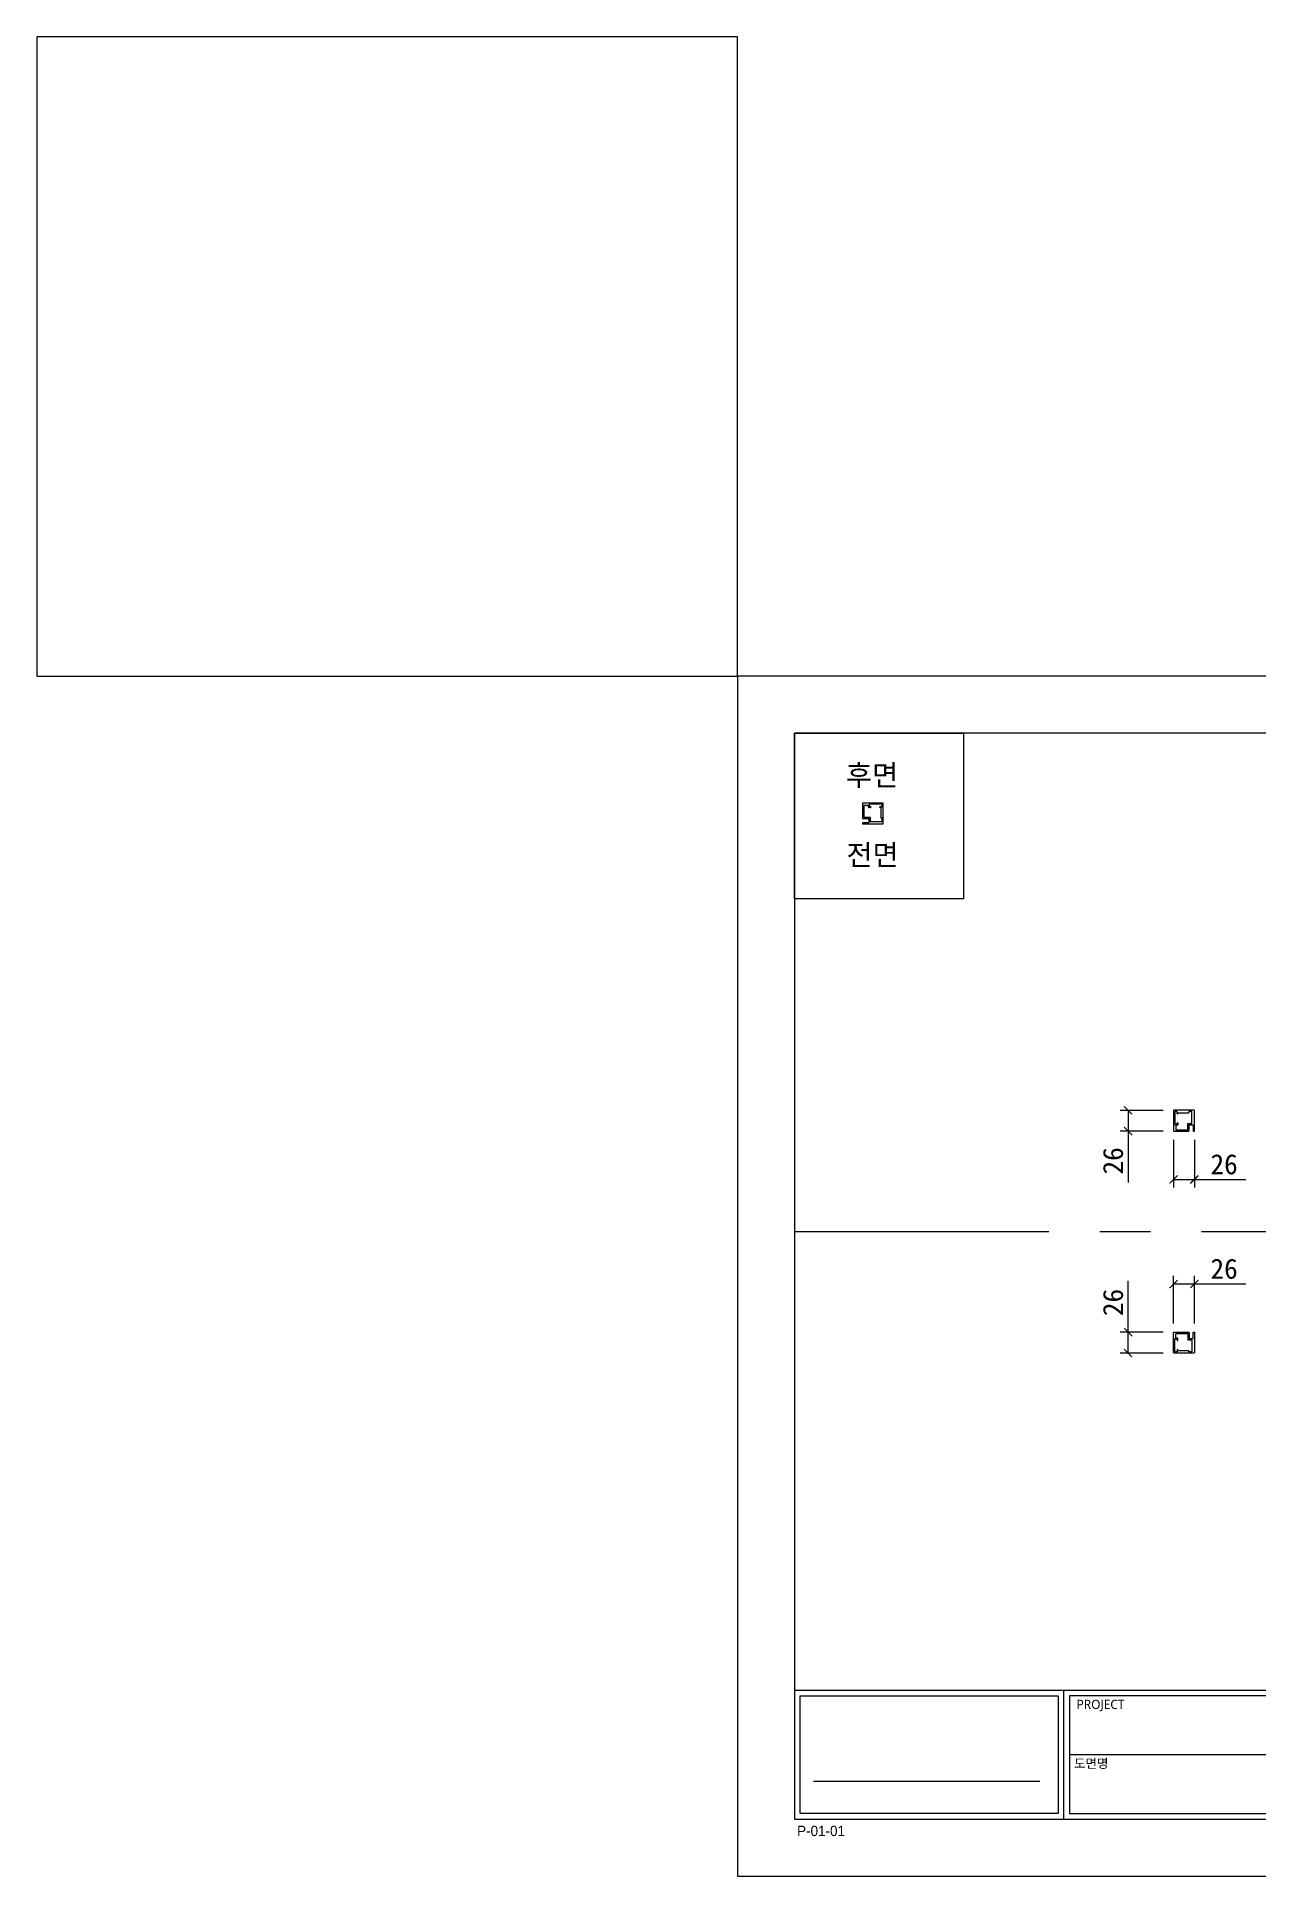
# Model space of a CAD drawing. Header units: millimetres. Extents: x -44117 to 256353, y -2095463 to 65325.
# Drawn here: x 72822 to 74347, y -2107 to 188 of the extents above; entities that cross this region are included whole.
import ezdxf

# ---------------------------------------------------------------- set-up
doc = ezdxf.new("R2010")
doc.units = ezdxf.units.MM
doc.header["$LTSCALE"] = 10
doc.linetypes.add('CENTER', pattern=[50.8, 31.75, -6.35, 6.35, -6.35])
doc.layers.add('cen', color=1, linetype='CENTER')
doc.styles.add('고딕', font='')
doc.styles.get('고딕').set_extended_font_data('HYgtrE')
doc.dimstyles.new('ISO-25', dxfattribs={"dimtxt": 2.5, "dimasz": 2.5, "dimexe": 1, "dimexo": 1, "dimtad": 1, "dimtxsty": 'Standard', "dimblk": 'ARCHTICK', "dimcen": 2.5, "dimadec": 0, "dimazin": 0, "dimtfac": 1, "dimtmove": 0, "dimatfit": 3, "dimfxl": 0, "dimarcsym": 0})

# ---------------------------------------------------------------- blocks, each defined once
blk = doc.blocks.new('A$C2EC13F1B')
at = {"color": 7}
for p, q in [((-3.67, -0.83), (-1.17, 4.17)), ((-1.17, 4.17), (1.33, -0.83))]:
    blk.add_line(p, q, dxfattribs=at)
blk.add_lwpolyline([(-3.67, -0.83), (1.33, -0.83)], dxfattribs=at)
blk = doc.blocks.new('a4 1scale')
at = {"color": 8}
for p, q in [((-15144.83, -4477.05), (-14867.83, -4477.05)), ((-15097.66, -4499.61), (-15097.66, -4477.05)), ((-15057.67, -4499.62), (-15057.67, -4477.06)), ((-15019.68, -4499.62), (-15019.68, -4477.06)), ((-14981.69, -4499.62), (-14981.69, -4477.06)), ((-14943.7, -4499.62), (-14943.7, -4477.06)), ((-14905.71, -4499.62), (-14905.71, -4477.06)), ((-15028.06, -4478.06), (-15028.06, -4498.62)), ((-15056.67, -4483.2), (-15020.68, -4483.2)), ((-15018.68, -4483.2), (-14982.69, -4483.2)), ((-14980.9, -4480.63), (-14944.7, -4480.63)), ((-14975.07, -4480.63), (-14975.07, -4498.62)), ((-14952.08, -4480.63), (-14952.08, -4498.62)), ((-14942.91, -4480.63), (-14906.71, -4480.63)), ((-14980.9, -4486.63), (-14944.7, -4486.63)), ((-14942.91, -4486.63), (-14906.71, -4486.63)), ((-15096.66, -4488.33), (-15058.67, -4488.34)), ((-15056.67, -4488.34), (-15020.68, -4488.34)), ((-15018.68, -4488.34), (-14982.69, -4488.34)), ((-15141.53, -4492.95), (-15101.88, -4492.95)), ((-14980.9, -4492.63), (-14944.7, -4492.63)), ((-14942.91, -4492.63), (-14906.71, -4492.63)), ((-15056.67, -4493.48), (-15020.68, -4493.48)), ((-15018.68, -4493.48), (-14982.69, -4493.48))]:
    blk.add_line(p, q, dxfattribs=at)
for points in [[(-15154.83, -4509.61), (-14857.83, -4509.61), (-14857.83, -4299.61), (-15154.83, -4299.61)], [(-15144.83, -4499.61), (-14867.83, -4499.61), (-14867.83, -4309.61), (-15144.83, -4309.61)]]:
    blk.add_lwpolyline(points, close=True)
for points in [[(-15143.82, -4478.05), (-15098.66, -4478.05), (-15098.66, -4498.61), (-15143.83, -4498.61)], [(-15058.67, -4478.06), (-15096.66, -4478.05), (-15096.66, -4498.61), (-15058.66, -4498.62)], [(-15056.67, -4478.06), (-15020.68, -4478.06), (-15020.68, -4498.62), (-15056.67, -4498.62)], [(-15018.68, -4478.06), (-14982.69, -4478.06), (-14982.69, -4498.62), (-15018.68, -4498.62)]]:
    blk.add_lwpolyline(points, close=True, dxfattribs=at)
for points in [[(-14944.7, -4480.63), (-14944.7, -4498.62), (-14980.9, -4498.62), (-14980.9, -4480.63)], [(-14906.71, -4480.63), (-14906.71, -4498.62), (-14942.91, -4498.62), (-14942.91, -4480.63)]]:
    blk.add_lwpolyline(points, dxfattribs=at)
at = {"color": 8, "xscale": 0.7469071166727064, "yscale": 0.7469071166727064, "zscale": 0.7469071166727064}
for p in [(-14977.06, -4485.3), (-14977.06, -4491.3), (-14977.06, -4497.29)]:
    blk.add_blockref('A$C2EC13F1B', p, dxfattribs=at)
at = {"color": 8, "style": '고딕'}
for s, insert, char_height, width, attachment_point in [('{\\fMalgun Gothic|b0|i0|c129|p50;PROJECT}', (-15095.45, -4478.74), 1.6004, 37.4801, 1), ('{\\fMalgun Gothic|b0|i0|c129|p50;설 계}', (-15055.65, -4478.55), 1.4003, 21.6513, 1), ('{\\fGulim|b0|i0|c129|p50;일자}', (-15027.2, -4478.57), 1.4, 24.7824, 1), ('{\\fMalgun Gothic|b0|i0|c129|p50;재 질}', (-15017.66, -4478.55), 1.4003, 21.6513, 1), ('{\\fMalgun Gothic|b0|i0|c129|p50;수정사항}', (-14980.67, -4478.55), 1.4003, 21.6513, 1), ('{\\fMalgun Gothic|b0|i0|c129|p50;도면 no.}', (-14941.63, -4478.55), 1.4003, 21.6513, 1), ('{\\fMalgun Gothic|b0|i0|c129|p50;Note.}', (-14903.64, -4478.55), 1.4003, 21.6513, 1), ('{\\fMalgun Gothic|b0|i0|c129|p50;no.}', (-14980.32, -4481.07), 0.96, 25.9815, 1), ('{\\fMalgun Gothic|b0|i0|c129|p50;내용}', (-14974.49, -4481.07), 0.96, 25.9815, 1), ('{\\fMalgun Gothic|b0|i0|c129|p50;일자}', (-14951.5, -4481.07), 0.96, 25.9815, 1), ('{\\fGulim|b0|i0|c129|p50;완\\fMalgun Gothic|b0|i0|c129|p50;제품}', (-14941.66, -4481.32), 1.4003, 21.6513, 1), ('{\\fMalgun Gothic|b0|i0|c129|p50;검 토}', (-15055.65, -4483.82), 1.4003, 21.6513, 1), ('{\\fMalgun Gothic|b0|i0|c129|p50;수 량}', (-15017.66, -4483.82), 1.4003, 21.6513, 1), ('{\\fMalgun Gothic|b0|i0|c129|p50;도면명}', (-15095.89, -4489.07), 1.6004, 37.4801, 1), ('{\\fMalgun Gothic|b0|i0|c129|p50;승 인}', (-15055.65, -4489.02), 1.4003, 21.6513, 1), ('{\\fMalgun Gothic|b0|i0|c129|p50;마 감}', (-15017.66, -4489.02), 1.4003, 21.6513, 1), ('{\\fMalgun Gothic|b0|i0|c129|p50;반제품}', (-14941.66, -4487.32), 1.4003, 21.6513, 1), ('{\\fMalgun Gothic|b0|i0|c129|p50;척 도 }', (-15055.65, -4494.02), 1.4003, 21.6513, 1), ('{\\fGulim|b0|i0|c129|p50;단 위}', (-15034.68, -4494.09), 1.4003, 21.6513, 1), ('mm', (-15024.45, -4496.13), 1.7, 15.2516, 5), ('{\\fMalgun Gothic|b0|i0|c129|p50;규 격 }', (-15017.66, -4494.02), 1.4003, 21.6513, 1), ('{\\fMalgun Gothic|b0|i0|c129|p50;Page}', (-14941.66, -4493.32), 1.4003, 21.6513, 1), ('{\\C8;P-01-01}', (-15144.37, -4500.78), 1.8004, 27.0059, 1), ('{\\C8;A4 ( 297 X 210 )}', (-14868.4, -4500.78), 1.8004, 27.0059, 3)]:
    blk.add_mtext(s, dxfattribs=dict(at, insert=insert, char_height=char_height, width=width, attachment_point=attachment_point))
blk = doc.blocks.new('_ArchTick')
at = {"color": 0, "linetype": 'ByBlock', "const_width": 0.15}
blk.add_lwpolyline([(-0.5, -0.5), (0.5, 0.5)], dxfattribs=at)
blk = doc.blocks.new('*D7616')
at = {"color": 0, "lineweight": -2}
for p, q in [((74228.1, -1151.4), (74174.4, -1151.4)), ((74184.4, -1151.4), (74184.4, -1177.4)), ((74228.1, -1177.4), (74174.4, -1177.4)), ((74184.4, -1177.4), (74184.4, -1241.5))]:
    blk.add_line(p, q, dxfattribs=at)
at = {"layer": 'Defpoints', "color": 0}
for p in [(74243.1, -1151.4), (74184.4, -1177.4), (74243.1, -1177.4)]:
    blk.add_point(p, dxfattribs=at)
at = {"color": 0, "lineweight": -2, "xscale": 10, "yscale": 10, "zscale": 10}
for p, rotation in [((74184.4, -1151.4), 90), ((74184.4, -1177.4), 270)]:
    blk.add_blockref('_ArchTick', p, dxfattribs=dict(at, rotation=rotation))
at = {"color": 0, "insert": (74165.6, -1214.4), "char_height": 25, "attachment_point": 5, "rotation": 90}
blk.add_mtext('26', dxfattribs=at)
blk = doc.blocks.new('*D7617')
at = {"color": 0, "lineweight": -2}
for p, q in [((74241.1, -1188.3), (74241.1, -1247.6)), ((74267.1, -1188.3), (74267.1, -1247.6)), ((74241.1, -1237.6), (74267.1, -1237.6)), ((74267.1, -1237.6), (74331.2, -1237.6))]:
    blk.add_line(p, q, dxfattribs=at)
at = {"layer": 'Defpoints', "color": 0}
for p in [(74241.1, -1173.3), (74267.1, -1173.3), (74267.1, -1237.6)]:
    blk.add_point(p, dxfattribs=at)
at = {"color": 0, "lineweight": -2, "xscale": 10, "yscale": 10, "zscale": 10, "rotation": 180}
blk.add_blockref('_ArchTick', (74241.1, -1237.6), dxfattribs=at)
at = {"color": 0, "lineweight": -2, "xscale": 10, "yscale": 10, "zscale": 10}
blk.add_blockref('_ArchTick', (74267.1, -1237.6), dxfattribs=at)
at = {"color": 0, "insert": (74304.2, -1218.8), "char_height": 25, "attachment_point": 5}
blk.add_mtext('26', dxfattribs=at)
blk = doc.blocks.new('*D7649')
at = {"color": 0, "lineweight": -2}
for p, q in [((74184.4, -1428.2), (74184.4, -1364)), ((74228.1, -1428.2), (74174.4, -1428.2)), ((74184.4, -1454.2), (74184.4, -1428.2)), ((74228.1, -1454.2), (74174.4, -1454.2))]:
    blk.add_line(p, q, dxfattribs=at)
at = {"layer": 'Defpoints', "color": 0}
for p in [(74184.4, -1428.2), (74243.1, -1428.2), (74243.1, -1454.2)]:
    blk.add_point(p, dxfattribs=at)
at = {"color": 0, "lineweight": -2, "xscale": 10, "yscale": 10, "zscale": 10}
for p, rotation in [((74184.4, -1428.2), 90), ((74184.4, -1454.2), 270)]:
    blk.add_blockref('_ArchTick', p, dxfattribs=dict(at, rotation=rotation))
at = {"color": 0, "insert": (74165.6, -1391.1), "char_height": 25, "attachment_point": 5, "rotation": 90}
blk.add_mtext('26', dxfattribs=at)
blk = doc.blocks.new('*D7650')
at = {"color": 0, "lineweight": -2}
for p, q in [((74241.1, -1417.2), (74241.1, -1358)), ((74241.1, -1368), (74267.1, -1368)), ((74267.1, -1417.2), (74267.1, -1358)), ((74267.1, -1368), (74331.2, -1368))]:
    blk.add_line(p, q, dxfattribs=at)
at = {"layer": 'Defpoints', "color": 0}
for p in [(74267.1, -1368), (74241.1, -1432.2), (74267.1, -1432.2)]:
    blk.add_point(p, dxfattribs=at)
at = {"color": 0, "lineweight": -2, "xscale": 10, "yscale": 10, "zscale": 10, "rotation": 180}
blk.add_blockref('_ArchTick', (74241.1, -1368), dxfattribs=at)
at = {"color": 0, "lineweight": -2, "xscale": 10, "yscale": 10, "zscale": 10}
blk.add_blockref('_ArchTick', (74267.1, -1368), dxfattribs=at)
at = {"color": 0, "insert": (74304.2, -1349.2), "char_height": 25, "attachment_point": 5}
blk.add_mtext('26', dxfattribs=at)

msp = doc.modelspace()

# ---------------------------------------------------------------- linework, layer by layer
for p, q in [((73860.2476, -771.03545), (73854.2476, -771.03545)), ((73854.2476, -771.03545), (73854.2476, -785.83545)), ((73860.2476, -773.23545), (73860.2476, -771.03545)), ((73862.9476, -773.53545), (73860.5476, -773.53545)), ((73877.2476, -769.53545), (73861.2476, -769.53545)), ((73861.2476, -769.53545), (73861.2476, -772.53545)), ((73861.2476, -772.53545), (73862.9476, -772.53545)), ((73863.2476, -772.83545), (73863.2476, -773.23545)), ((73874.2476, -773.23545), (73874.2476, -772.83545)), ((73874.5476, -772.53545), (73877.2476, -772.53545)), ((73875.7476, -773.53545), (73874.5476, -773.53545)), ((73875.7476, -773.53545), (73875.7476, -787.03545)), ((73877.2476, -772.53545), (73877.2476, -769.53545)), ((73854.2476, -785.83545), (73860.7476, -785.83545)), ((73860.7476, -785.83545), (73861.9476, -785.83545)), ((73862.2476, -786.13545), (73862.2476, -787.33545)), ((73862.2476, -787.33545), (73862.2476, -791.03545)), ((73862.2476, -787.33545), (73862.2476, -787.33545)), ((73862.2476, -791.03545), (73877.2476, -791.03545)), ((73877.2476, -787.03545), (73875.7476, -787.03545)), ((73877.2476, -791.03545), (73877.2476, -787.03545)), ((74245.56786, -1152.85572), (74242.56786, -1152.85572)), ((74242.56786, -1152.85572), (74242.56786, -1168.85572)), ((74242.56786, -1168.85572), (74245.56786, -1168.85572)), ((74246.26786, -1169.85572), (74244.06786, -1169.85572)), ((74244.06786, -1169.85572), (74244.06786, -1175.85572)), ((74245.56786, -1155.55572), (74245.56786, -1152.85572)), ((74245.56786, -1168.85572), (74245.56786, -1167.15572)), ((74246.26786, -1155.85572), (74245.86786, -1155.85572)), ((74245.86786, -1166.85572), (74246.26786, -1166.85572)), ((74246.56786, -1154.35572), (74246.56786, -1155.55572)), ((74246.56786, -1154.35572), (74260.06786, -1154.35572)), ((74246.56786, -1167.15572), (74246.56786, -1169.55572)), ((74258.86786, -1169.35572), (74258.86786, -1168.15572)), ((74258.86786, -1175.85572), (74258.86786, -1169.35572)), ((74259.16786, -1167.85572), (74260.36786, -1167.85572)), ((74264.06786, -1152.85572), (74260.06786, -1152.85572)), ((74260.06786, -1152.85572), (74260.06786, -1154.35572)), ((74260.36786, -1167.85572), (74264.06786, -1167.85572)), ((74260.36786, -1167.85572), (74260.36786, -1167.85572)), ((74264.06786, -1167.85572), (74264.06786, -1152.85572)), ((74244.06786, -1175.85572), (74258.86786, -1175.85572)), ((74242.56786, -1452.65947), (74242.56786, -1436.65947)), ((74242.56786, -1436.65947), (74245.56786, -1436.65947)), ((74244.06786, -1435.65947), (74244.06786, -1429.65947)), ((74244.06786, -1429.65947), (74258.86786, -1429.65947)), ((74246.26786, -1435.65947), (74244.06786, -1435.65947)), ((74245.56786, -1436.65947), (74245.56786, -1438.35947)), ((74245.86786, -1438.65947), (74246.26786, -1438.65947)), ((74246.56786, -1438.35947), (74246.56786, -1435.95947)), ((74258.86786, -1429.65947), (74258.86786, -1436.15947)), ((74258.86786, -1436.15947), (74258.86786, -1437.35947)), ((74259.16786, -1437.65947), (74260.36786, -1437.65947)), ((74260.36786, -1437.65947), (74264.06786, -1437.65947)), ((74260.36786, -1437.65947), (74260.36786, -1437.65947)), ((74264.06786, -1437.65947), (74264.06786, -1452.65947)), ((74245.56786, -1452.65947), (74242.56786, -1452.65947)), ((74245.56786, -1449.95947), (74245.56786, -1452.65947)), ((74246.26786, -1449.65947), (74245.86786, -1449.65947)), ((74246.56786, -1451.15947), (74246.56786, -1449.95947)), ((74246.56786, -1451.15947), (74260.06786, -1451.15947)), ((74260.06786, -1452.65947), (74260.06786, -1451.15947)), ((74264.06786, -1452.65947), (74260.06786, -1452.65947))]:
    msp.add_line(p, q)
for points in [[(72822.04123, -609.63247), (73696.60456, -609.63247), (73696.60456, 187.9224), (72822.04123, 187.9224)], [(73767.90143, -680.92935), (73979.00944, -680.92935), (73979.00944, -887.42222), (73767.90143, -887.42222)]]:
    msp.add_lwpolyline(points, close=True)
for points in [[(73853.0476, -792.53532, 0.4142135624), (73852.7476, -792.83532), (73852.7476, -793.73545, 0.4142135624), (73853.0476, -794.03545), (73878.2476, -794.03545, 0.4142135624), (73878.7476, -793.53545), (73878.7476, -768.53545, 0.4142135624), (73878.2476, -768.03545), (73853.2476, -768.03545, 0.4142135624), (73852.7476, -768.53545), (73852.7476, -786.83545, 0.4142135624), (73853.2476, -787.33545), (73860.7476, -787.33545), (73860.7476, -792.53545), (73853.0476, -792.53545)], [(74265.56774, -1177.05572, 0.4142135624), (74265.86774, -1177.35572), (74266.76786, -1177.35572, 0.4142135624), (74267.06786, -1177.05572), (74267.06786, -1151.85572, 0.4142135624), (74266.56786, -1151.35572), (74241.56786, -1151.35572, 0.4142135624), (74241.06786, -1151.85572), (74241.06786, -1176.85572, 0.4142135624), (74241.56786, -1177.35572), (74259.86786, -1177.35572, 0.4142135624), (74260.36786, -1176.85572), (74260.36786, -1169.35572), (74265.56786, -1169.35572), (74265.56786, -1177.05572)], [(74265.56774, -1428.45947, -0.4142135624), (74265.86774, -1428.15947), (74266.76786, -1428.15947, -0.4142135624), (74267.06786, -1428.45947), (74267.06786, -1453.65947, -0.4142135624), (74266.56786, -1454.15947), (74241.56786, -1454.15947, -0.4142135624), (74241.06786, -1453.65947), (74241.06786, -1428.65947, -0.4142135624), (74241.56786, -1428.15947), (74259.86786, -1428.15947, -0.4142135624), (74260.36786, -1428.65947), (74260.36786, -1436.15947), (74265.56786, -1436.15947), (74265.56786, -1428.45947)]]:
    msp.add_lwpolyline(points, format="xyb")
for centre, start, end in [((73860.5476, -773.23545), 180, 270), ((73862.9476, -772.83545), 0, 90), ((73862.9476, -773.23545), 270, 0), ((73874.5476, -772.83545), 90, 180), ((73874.5476, -773.23545), 180, 270), ((73861.9476, -786.13545), 0, 90), ((74245.86786, -1155.55572), 180, 270), ((74245.86786, -1167.15572), 90, 180), ((74246.26786, -1155.55572), 270, 0), ((74246.26786, -1167.15572), 0, 90), ((74246.26786, -1169.55572), 270, 0), ((74259.16786, -1168.15572), 90, 180), ((74245.86786, -1438.35947), 180, 270), ((74246.26786, -1435.95947), 0, 90), ((74246.26786, -1438.35947), 270, 0), ((74259.16786, -1437.35947), 180, 270), ((74245.86786, -1449.95947), 90, 180), ((74246.26786, -1449.95947), 0, 90)]:
    msp.add_arc(centre, 0.3, start, end)
at = {"layer": 'cen'}
msp.add_line((73767.90143, -1302.75759), (75742.82487, -1302.75759), dxfattribs=at)

# ---------------------------------------------------------------- block references
at = {"color": 1, "xscale": 7.1296875, "yscale": 7.1296875, "zscale": 7.1296875}
msp.add_blockref('a4 1scale', (181745.80605, 30045.23621), dxfattribs=at)

# ---------------------------------------------------------------- texts
at = {"color": 142, "char_height": 26.0022875, "width": 753.2689732, "attachment_point": 5, "style": '고딕'}
for s, insert in [('{\\fMalgun Gothic|b0|i0|c129|p50;후면}', (73864.66068, -734.6504)), ('{\\fMalgun Gothic|b0|i0|c129|p50;전면}', (73865.36436, -833.81214))]:
    msp.add_mtext(s, dxfattribs=dict(at, insert=insert))

# ---------------------------------------------------------------- dimensions: what is measured, and where the dimension line sits
for base, p1, p2, angle, picture, middle in [((74184.38054, -1177.35572), (74243.1125, -1151.35572), (74243.1125, -1177.35572), 90, '*D7616', (74165.63054, -1214.43905)), ((74184.38054, -1428.15947), (74243.1125, -1454.15947), (74243.1125, -1428.15947), 270, '*D7649', (74165.63054, -1391.07613))]:
    dim = msp.add_linear_dim(base=base, p1=p1, p2=p2, angle=angle, dimstyle='ISO-25', override={"dimscale": 10, "dimasz": 1, "dimexo": 1.5})
    dim.commit()
    dim.dimension.update_dxf_attribs({"geometry": picture, "text_midpoint": middle})
for base, p1, p2, picture, middle in [((74267.06786, -1237.56453), (74241.06786, -1173.31706), (74267.06786, -1173.31706), '*D7617', (74304.1512, -1218.81453)), ((74267.06786, -1367.95066), (74241.06786, -1432.19812), (74267.06786, -1432.19812), '*D7650', (74304.1512, -1349.20066))]:
    dim = msp.add_linear_dim(base=base, p1=p1, p2=p2, dimstyle='ISO-25', override={"dimscale": 10, "dimasz": 1, "dimexo": 1.5})
    dim.commit()
    dim.dimension.update_dxf_attribs({"geometry": picture, "text_midpoint": middle})

doc.saveas('drawing.dxf')
